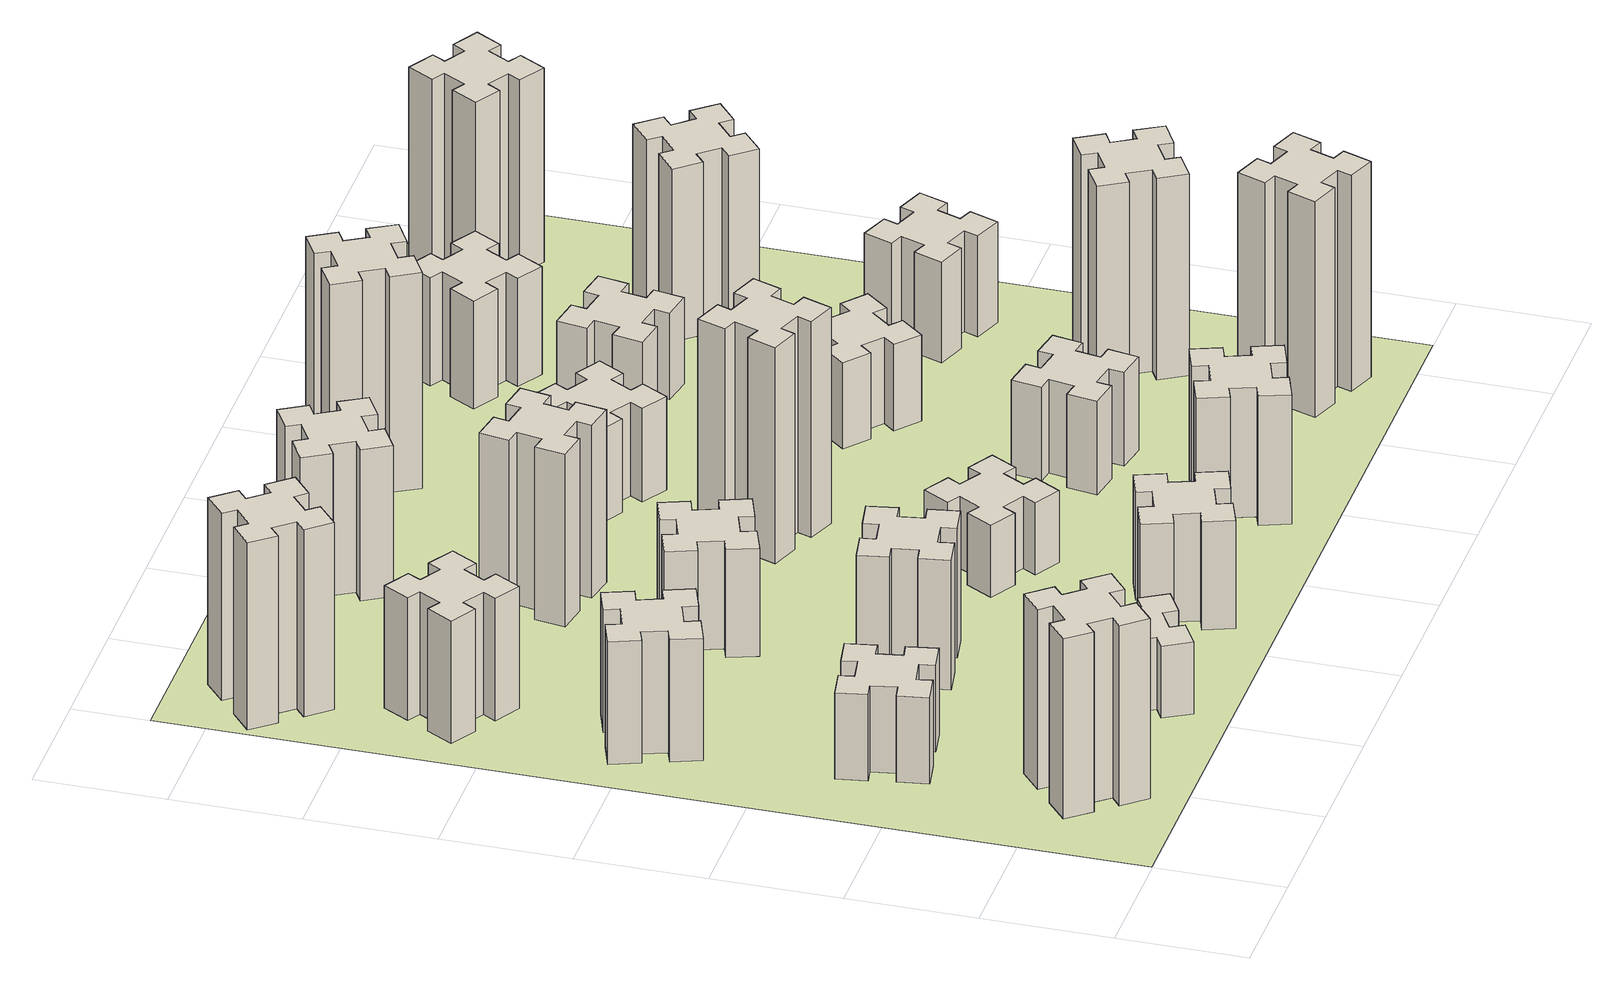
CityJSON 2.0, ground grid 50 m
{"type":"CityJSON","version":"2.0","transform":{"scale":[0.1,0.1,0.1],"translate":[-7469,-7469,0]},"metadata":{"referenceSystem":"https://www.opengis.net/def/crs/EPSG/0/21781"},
"CityObjects":{
"building1":{"type":"Building","attributes":{"class":"1000","function":"1000","usage":"1000","yearOfConstruction":2016,"roofType":"1000","measuredHeight":75,"storeysAboveGround":30,"storeysBelowGround":0},"geometry":[{"type":"Solid","lod":"1","boundaries":[[[[0,1,2,3,4,5,6,7,8,9,10,11,12,13,14,15,16,17,18,19]],[[17,16,20,21]],[[16,15,22,20]],[[15,14,23,22]],[[14,13,24,23]],[[13,12,25,24]],[[12,11,26,25]],[[11,10,27,26]],[[10,9,28,27]],[[9,8,29,28]],[[8,7,30,29]],[[7,6,31,30]],[[6,5,32,31]],[[5,4,33,32]],[[4,3,34,33]],[[3,2,35,34]],[[2,1,36,35]],[[1,0,37,36]],[[0,19,38,37]],[[19,18,39,38]],[[18,17,21,39]],[[24,25,26,27,28,29,30,31,32,33,34,35,36,37,38,39,21,20,22,23]]]]}]},
"building2":{"type":"Building","attributes":{"class":"1000","function":"1000","usage":"1000","yearOfConstruction":2016,"roofType":"1000","measuredHeight":36,"storeysAboveGround":30,"storeysBelowGround":0},"geometry":[{"type":"Solid","lod":"1","boundaries":[[[[40,41,42,43,44,45,46,47,48,49,50,51,52,53,54,55,56,57,58,59]],[[57,56,60,61]],[[56,55,62,60]],[[55,54,63,62]],[[54,53,64,63]],[[53,52,65,64]],[[52,51,66,65]],[[51,50,67,66]],[[50,49,68,67]],[[49,48,69,68]],[[48,47,70,69]],[[47,46,71,70]],[[46,45,72,71]],[[45,44,73,72]],[[44,43,74,73]],[[43,42,75,74]],[[42,41,76,75]],[[41,40,77,76]],[[40,59,78,77]],[[59,58,79,78]],[[58,57,61,79]],[[64,65,66,67,68,69,70,71,72,73,74,75,76,77,78,79,61,60,62,63]]]]}]},
"building3":{"type":"Building","attributes":{"class":"1000","function":"1000","usage":"1000","yearOfConstruction":2016,"roofType":"1000","measuredHeight":51,"storeysAboveGround":30,"storeysBelowGround":0},"geometry":[{"type":"Solid","lod":"1","boundaries":[[[[80,81,82,83,84,85,86,87,88,89,90,91,92,93,94,95,96,97,98,99]],[[97,96,100,101]],[[96,95,102,100]],[[95,94,103,102]],[[94,93,104,103]],[[93,92,105,104]],[[92,91,106,105]],[[91,90,107,106]],[[90,89,108,107]],[[89,88,109,108]],[[88,87,110,109]],[[87,86,111,110]],[[86,85,112,111]],[[85,84,113,112]],[[84,83,114,113]],[[83,82,115,114]],[[82,81,116,115]],[[81,80,117,116]],[[80,99,118,117]],[[99,98,119,118]],[[98,97,101,119]],[[104,105,106,107,108,109,110,111,112,113,114,115,116,117,118,119,101,100,102,103]]]]}]},
"building4":{"type":"Building","attributes":{"class":"1000","function":"1000","usage":"1000","yearOfConstruction":2016,"roofType":"1000","measuredHeight":51,"storeysAboveGround":30,"storeysBelowGround":0},"geometry":[{"type":"Solid","lod":"1","boundaries":[[[[120,121,122,123,124,125,126,127,128,129,130,131,132,133,134,135,136,137,138,139]],[[137,136,140,141]],[[136,135,142,140]],[[135,134,143,142]],[[134,133,144,143]],[[133,132,145,144]],[[132,131,146,145]],[[131,130,147,146]],[[130,129,148,147]],[[129,128,149,148]],[[128,127,150,149]],[[127,126,151,150]],[[126,125,152,151]],[[125,124,153,152]],[[124,123,154,153]],[[123,122,155,154]],[[122,121,156,155]],[[121,120,157,156]],[[120,139,158,157]],[[139,138,159,158]],[[138,137,141,159]],[[144,145,146,147,148,149,150,151,152,153,154,155,156,157,158,159,141,140,142,143]]]]}]},
"building5":{"type":"Building","attributes":{"class":"1000","function":"1000","usage":"1000","yearOfConstruction":2016,"roofType":"1000","measuredHeight":30,"storeysAboveGround":30,"storeysBelowGround":0},"geometry":[{"type":"Solid","lod":"1","boundaries":[[[[160,161,162,163,164,165,166,167,168,169,170,171,172,173,174,175,176,177,178,179]],[[177,176,180,181]],[[176,175,182,180]],[[175,174,183,182]],[[174,173,184,183]],[[173,172,185,184]],[[172,171,186,185]],[[171,170,187,186]],[[170,169,188,187]],[[169,168,189,188]],[[168,167,190,189]],[[167,166,191,190]],[[166,165,192,191]],[[165,164,193,192]],[[164,163,194,193]],[[163,162,195,194]],[[162,161,196,195]],[[161,160,197,196]],[[160,179,198,197]],[[179,178,199,198]],[[178,177,181,199]],[[184,185,186,187,188,189,190,191,192,193,194,195,196,197,198,199,181,180,182,183]]]]}]},
"building6":{"type":"Building","attributes":{"class":"1000","function":"1000","usage":"1000","yearOfConstruction":2016,"roofType":"1000","measuredHeight":78,"storeysAboveGround":30,"storeysBelowGround":0},"geometry":[{"type":"Solid","lod":"1","boundaries":[[[[200,201,202,203,204,205,206,207,208,209,210,211,212,213,214,215,216,217,218,219]],[[217,216,220,221]],[[216,215,222,220]],[[215,214,223,222]],[[214,213,224,223]],[[213,212,225,224]],[[212,211,226,225]],[[211,210,227,226]],[[210,209,228,227]],[[209,208,229,228]],[[208,207,230,229]],[[207,206,231,230]],[[206,205,232,231]],[[205,204,233,232]],[[204,203,234,233]],[[203,202,235,234]],[[202,201,236,235]],[[201,200,237,236]],[[200,219,238,237]],[[219,218,239,238]],[[218,217,221,239]],[[224,225,226,227,228,229,230,231,232,233,234,235,236,237,238,239,221,220,222,223]]]]}]},
"building7":{"type":"Building","attributes":{"class":"1000","function":"1000","usage":"1000","yearOfConstruction":2016,"roofType":"1000","measuredHeight":54,"storeysAboveGround":30,"storeysBelowGround":0},"geometry":[{"type":"Solid","lod":"1","boundaries":[[[[240,241,242,243,244,245,246,247,248,249,250,251,252,253,254,255,256,257,258,259]],[[257,256,260,261]],[[256,255,262,260]],[[255,254,263,262]],[[254,253,264,263]],[[253,252,265,264]],[[252,251,266,265]],[[251,250,267,266]],[[250,249,268,267]],[[249,248,269,268]],[[248,247,270,269]],[[247,246,271,270]],[[246,245,272,271]],[[245,244,273,272]],[[244,243,274,273]],[[243,242,275,274]],[[242,241,276,275]],[[241,240,277,276]],[[240,259,278,277]],[[259,258,279,278]],[[258,257,261,279]],[[264,265,266,267,268,269,270,271,272,273,274,275,276,277,278,279,261,260,262,263]]]]}]},
"building8":{"type":"Building","attributes":{"class":"1000","function":"1000","usage":"1000","yearOfConstruction":2016,"roofType":"1000","measuredHeight":45,"storeysAboveGround":30,"storeysBelowGround":0},"geometry":[{"type":"Solid","lod":"1","boundaries":[[[[280,281,282,283,284,285,286,287,288,289,290,291,292,293,294,295,296,297,298,299]],[[297,296,300,301]],[[296,295,302,300]],[[295,294,303,302]],[[294,293,304,303]],[[293,292,305,304]],[[292,291,306,305]],[[291,290,307,306]],[[290,289,308,307]],[[289,288,309,308]],[[288,287,310,309]],[[287,286,311,310]],[[286,285,312,311]],[[285,284,313,312]],[[284,283,314,313]],[[283,282,315,314]],[[282,281,316,315]],[[281,280,317,316]],[[280,299,318,317]],[[299,298,319,318]],[[298,297,301,319]],[[304,305,306,307,308,309,310,311,312,313,314,315,316,317,318,319,301,300,302,303]]]]}]},
"building9":{"type":"Building","attributes":{"class":"1000","function":"1000","usage":"1000","yearOfConstruction":2016,"roofType":"1000","measuredHeight":45,"storeysAboveGround":30,"storeysBelowGround":0},"geometry":[{"type":"Solid","lod":"1","boundaries":[[[[320,321,322,323,324,325,326,327,328,329,330,331,332,333,334,335,336,337,338,339]],[[337,336,340,341]],[[336,335,342,340]],[[335,334,343,342]],[[334,333,344,343]],[[333,332,345,344]],[[332,331,346,345]],[[331,330,347,346]],[[330,329,348,347]],[[329,328,349,348]],[[328,327,350,349]],[[327,326,351,350]],[[326,325,352,351]],[[325,324,353,352]],[[324,323,354,353]],[[323,322,355,354]],[[322,321,356,355]],[[321,320,357,356]],[[320,339,358,357]],[[339,338,359,358]],[[338,337,341,359]],[[344,345,346,347,348,349,350,351,352,353,354,355,356,357,358,359,341,340,342,343]]]]}]},
"building10":{"type":"Building","attributes":{"class":"1000","function":"1000","usage":"1000","yearOfConstruction":2016,"roofType":"1000","measuredHeight":72,"storeysAboveGround":30,"storeysBelowGround":0},"geometry":[{"type":"Solid","lod":"1","boundaries":[[[[360,361,362,363,364,365,366,367,368,369,370,371,372,373,374,375,376,377,378,379]],[[377,376,380,381]],[[376,375,382,380]],[[375,374,383,382]],[[374,373,384,383]],[[373,372,385,384]],[[372,371,386,385]],[[371,370,387,386]],[[370,369,388,387]],[[369,368,389,388]],[[368,367,390,389]],[[367,366,391,390]],[[366,365,392,391]],[[365,364,393,392]],[[364,363,394,393]],[[363,362,395,394]],[[362,361,396,395]],[[361,360,397,396]],[[360,379,398,397]],[[379,378,399,398]],[[378,377,381,399]],[[384,385,386,387,388,389,390,391,392,393,394,395,396,397,398,399,381,380,382,383]]]]}]},
"building11":{"type":"Building","attributes":{"class":"1000","function":"1000","usage":"1000","yearOfConstruction":2016,"roofType":"1000","measuredHeight":63,"storeysAboveGround":30,"storeysBelowGround":0},"geometry":[{"type":"Solid","lod":"1","boundaries":[[[[400,401,402,403,404,405,406,407,408,409,410,411,412,413,414,415,416,417,418,419]],[[417,416,420,421]],[[416,415,422,420]],[[415,414,423,422]],[[414,413,424,423]],[[413,412,425,424]],[[412,411,426,425]],[[411,410,427,426]],[[410,409,428,427]],[[409,408,429,428]],[[408,407,430,429]],[[407,406,431,430]],[[406,405,432,431]],[[405,404,433,432]],[[404,403,434,433]],[[403,402,435,434]],[[402,401,436,435]],[[401,400,437,436]],[[400,419,438,437]],[[419,418,439,438]],[[418,417,421,439]],[[424,425,426,427,428,429,430,431,432,433,434,435,436,437,438,439,421,420,422,423]]]]}]},
"building12":{"type":"Building","attributes":{"class":"1000","function":"1000","usage":"1000","yearOfConstruction":2016,"roofType":"1000","measuredHeight":30,"storeysAboveGround":30,"storeysBelowGround":0},"geometry":[{"type":"Solid","lod":"1","boundaries":[[[[440,441,442,443,444,445,446,447,448,449,450,451,452,453,454,455,456,457,458,459]],[[457,456,460,461]],[[456,455,462,460]],[[455,454,463,462]],[[454,453,464,463]],[[453,452,465,464]],[[452,451,466,465]],[[451,450,467,466]],[[450,449,468,467]],[[449,448,469,468]],[[448,447,470,469]],[[447,446,471,470]],[[446,445,472,471]],[[445,444,473,472]],[[444,443,474,473]],[[443,442,475,474]],[[442,441,476,475]],[[441,440,477,476]],[[440,459,478,477]],[[459,458,479,478]],[[458,457,461,479]],[[464,465,466,467,468,469,470,471,472,473,474,475,476,477,478,479,461,460,462,463]]]]}]},
"building13":{"type":"Building","attributes":{"class":"1000","function":"1000","usage":"1000","yearOfConstruction":2016,"roofType":"1000","measuredHeight":90,"storeysAboveGround":30,"storeysBelowGround":0},"geometry":[{"type":"Solid","lod":"1","boundaries":[[[[480,481,482,483,484,485,486,487,488,489,490,491,492,493,494,495,496,497,498,499]],[[497,496,500,501]],[[496,495,502,500]],[[495,494,503,502]],[[494,493,504,503]],[[493,492,505,504]],[[492,491,506,505]],[[491,490,507,506]],[[490,489,508,507]],[[489,488,509,508]],[[488,487,510,509]],[[487,486,511,510]],[[486,485,512,511]],[[485,484,513,512]],[[484,483,514,513]],[[483,482,515,514]],[[482,481,516,515]],[[481,480,517,516]],[[480,499,518,517]],[[499,498,519,518]],[[498,497,501,519]],[[504,505,506,507,508,509,510,511,512,513,514,515,516,517,518,519,501,500,502,503]]]]}]},
"building14":{"type":"Building","attributes":{"class":"1000","function":"1000","usage":"1000","yearOfConstruction":2016,"roofType":"1000","measuredHeight":54,"storeysAboveGround":30,"storeysBelowGround":0},"geometry":[{"type":"Solid","lod":"1","boundaries":[[[[520,521,522,523,524,525,526,527,528,529,530,531,532,533,534,535,536,537,538,539]],[[537,536,540,541]],[[536,535,542,540]],[[535,534,543,542]],[[534,533,544,543]],[[533,532,545,544]],[[532,531,546,545]],[[531,530,547,546]],[[530,529,548,547]],[[529,528,549,548]],[[528,527,550,549]],[[527,526,551,550]],[[526,525,552,551]],[[525,524,553,552]],[[524,523,554,553]],[[523,522,555,554]],[[522,521,556,555]],[[521,520,557,556]],[[520,539,558,557]],[[539,538,559,558]],[[538,537,541,559]],[[544,545,546,547,548,549,550,551,552,553,554,555,556,557,558,559,541,540,542,543]]]]}]},
"building15":{"type":"Building","attributes":{"class":"1000","function":"1000","usage":"1000","yearOfConstruction":2016,"roofType":"1000","measuredHeight":39,"storeysAboveGround":30,"storeysBelowGround":0},"geometry":[{"type":"Solid","lod":"1","boundaries":[[[[560,561,562,563,564,565,566,567,568,569,570,571,572,573,574,575,576,577,578,579]],[[577,576,580,581]],[[576,575,582,580]],[[575,574,583,582]],[[574,573,584,583]],[[573,572,585,584]],[[572,571,586,585]],[[571,570,587,586]],[[570,569,588,587]],[[569,568,589,588]],[[568,567,590,589]],[[567,566,591,590]],[[566,565,592,591]],[[565,564,593,592]],[[564,563,594,593]],[[563,562,595,594]],[[562,561,596,595]],[[561,560,597,596]],[[560,579,598,597]],[[579,578,599,598]],[[578,577,581,599]],[[584,585,586,587,588,589,590,591,592,593,594,595,596,597,598,599,581,580,582,583]]]]}]},
"building16":{"type":"Building","attributes":{"class":"1000","function":"1000","usage":"1000","yearOfConstruction":2016,"roofType":"1000","measuredHeight":90,"storeysAboveGround":30,"storeysBelowGround":0},"geometry":[{"type":"Solid","lod":"1","boundaries":[[[[600,601,602,603,604,605,606,607,608,609,610,611,612,613,614,615,616,617,618,619]],[[617,616,620,621]],[[616,615,622,620]],[[615,614,623,622]],[[614,613,624,623]],[[613,612,625,624]],[[612,611,626,625]],[[611,610,627,626]],[[610,609,628,627]],[[609,608,629,628]],[[608,607,630,629]],[[607,606,631,630]],[[606,605,632,631]],[[605,604,633,632]],[[604,603,634,633]],[[603,602,635,634]],[[602,601,636,635]],[[601,600,637,636]],[[600,619,638,637]],[[619,618,639,638]],[[618,617,621,639]],[[624,625,626,627,628,629,630,631,632,633,634,635,636,637,638,639,621,620,622,623]]]]}]},
"building17":{"type":"Building","attributes":{"class":"1000","function":"1000","usage":"1000","yearOfConstruction":2016,"roofType":"1000","measuredHeight":39,"storeysAboveGround":30,"storeysBelowGround":0},"geometry":[{"type":"Solid","lod":"1","boundaries":[[[[640,641,642,643,644,645,646,647,648,649,650,651,652,653,654,655,656,657,658,659]],[[657,656,660,661]],[[656,655,662,660]],[[655,654,663,662]],[[654,653,664,663]],[[653,652,665,664]],[[652,651,666,665]],[[651,650,667,666]],[[650,649,668,667]],[[649,648,669,668]],[[648,647,670,669]],[[647,646,671,670]],[[646,645,672,671]],[[645,644,673,672]],[[644,643,674,673]],[[643,642,675,674]],[[642,641,676,675]],[[641,640,677,676]],[[640,659,678,677]],[[659,658,679,678]],[[658,657,661,679]],[[664,665,666,667,668,669,670,671,672,673,674,675,676,677,678,679,661,660,662,663]]]]}]},
"building18":{"type":"Building","attributes":{"class":"1000","function":"1000","usage":"1000","yearOfConstruction":2016,"roofType":"1000","measuredHeight":36,"storeysAboveGround":30,"storeysBelowGround":0},"geometry":[{"type":"Solid","lod":"1","boundaries":[[[[680,681,682,683,684,685,686,687,688,689,690,691,692,693,694,695,696,697,698,699]],[[697,696,700,701]],[[696,695,702,700]],[[695,694,703,702]],[[694,693,704,703]],[[693,692,705,704]],[[692,691,706,705]],[[691,690,707,706]],[[690,689,708,707]],[[689,688,709,708]],[[688,687,710,709]],[[687,686,711,710]],[[686,685,712,711]],[[685,684,713,712]],[[684,683,714,713]],[[683,682,715,714]],[[682,681,716,715]],[[681,680,717,716]],[[680,699,718,717]],[[699,698,719,718]],[[698,697,701,719]],[[704,705,706,707,708,709,710,711,712,713,714,715,716,717,718,719,701,700,702,703]]]]}]},
"building19":{"type":"Building","attributes":{"class":"1000","function":"1000","usage":"1000","yearOfConstruction":2016,"roofType":"1000","measuredHeight":36,"storeysAboveGround":30,"storeysBelowGround":0},"geometry":[{"type":"Solid","lod":"1","boundaries":[[[[720,721,722,723,724,725,726,727,728,729,730,731,732,733,734,735,736,737,738,739]],[[737,736,740,741]],[[736,735,742,740]],[[735,734,743,742]],[[734,733,744,743]],[[733,732,745,744]],[[732,731,746,745]],[[731,730,747,746]],[[730,729,748,747]],[[729,728,749,748]],[[728,727,750,749]],[[727,726,751,750]],[[726,725,752,751]],[[725,724,753,752]],[[724,723,754,753]],[[723,722,755,754]],[[722,721,756,755]],[[721,720,757,756]],[[720,739,758,757]],[[739,738,759,758]],[[738,737,741,759]],[[744,745,746,747,748,749,750,751,752,753,754,755,756,757,758,759,741,740,742,743]]]]}]},
"building20":{"type":"Building","attributes":{"class":"1000","function":"1000","usage":"1000","yearOfConstruction":2016,"roofType":"1000","measuredHeight":90,"storeysAboveGround":30,"storeysBelowGround":0},"geometry":[{"type":"Solid","lod":"1","boundaries":[[[[760,761,762,763,764,765,766,767,768,769,770,771,772,773,774,775,776,777,778,779]],[[777,776,780,781]],[[776,775,782,780]],[[775,774,783,782]],[[774,773,784,783]],[[773,772,785,784]],[[772,771,786,785]],[[771,770,787,786]],[[770,769,788,787]],[[769,768,789,788]],[[768,767,790,789]],[[767,766,791,790]],[[766,765,792,791]],[[765,764,793,792]],[[764,763,794,793]],[[763,762,795,794]],[[762,761,796,795]],[[761,760,797,796]],[[760,779,798,797]],[[779,778,799,798]],[[778,777,781,799]],[[784,785,786,787,788,789,790,791,792,793,794,795,796,797,798,799,781,780,782,783]]]]}]},
"building21":{"type":"Building","attributes":{"class":"1000","function":"1000","usage":"1000","yearOfConstruction":2016,"roofType":"1000","measuredHeight":45,"storeysAboveGround":30,"storeysBelowGround":0},"geometry":[{"type":"Solid","lod":"1","boundaries":[[[[800,801,802,803,804,805,806,807,808,809,810,811,812,813,814,815,816,817,818,819]],[[817,816,820,821]],[[816,815,822,820]],[[815,814,823,822]],[[814,813,824,823]],[[813,812,825,824]],[[812,811,826,825]],[[811,810,827,826]],[[810,809,828,827]],[[809,808,829,828]],[[808,807,830,829]],[[807,806,831,830]],[[806,805,832,831]],[[805,804,833,832]],[[804,803,834,833]],[[803,802,835,834]],[[802,801,836,835]],[[801,800,837,836]],[[800,819,838,837]],[[819,818,839,838]],[[818,817,821,839]],[[824,825,826,827,828,829,830,831,832,833,834,835,836,837,838,839,821,820,822,823]]]]}]},
"building22":{"type":"Building","attributes":{"class":"1000","function":"1000","usage":"1000","yearOfConstruction":2016,"roofType":"1000","measuredHeight":84,"storeysAboveGround":30,"storeysBelowGround":0},"geometry":[{"type":"Solid","lod":"1","boundaries":[[[[840,841,842,843,844,845,846,847,848,849,850,851,852,853,854,855,856,857,858,859]],[[857,856,860,861]],[[856,855,862,860]],[[855,854,863,862]],[[854,853,864,863]],[[853,852,865,864]],[[852,851,866,865]],[[851,850,867,866]],[[850,849,868,867]],[[849,848,869,868]],[[848,847,870,869]],[[847,846,871,870]],[[846,845,872,871]],[[845,844,873,872]],[[844,843,874,873]],[[843,842,875,874]],[[842,841,876,875]],[[841,840,877,876]],[[840,859,878,877]],[[859,858,879,878]],[[858,857,861,879]],[[864,865,866,867,868,869,870,871,872,873,874,875,876,877,878,879,861,860,862,863]]]]}]},
"building23":{"type":"Building","attributes":{"class":"1000","function":"1000","usage":"1000","yearOfConstruction":2016,"roofType":"1000","measuredHeight":42,"storeysAboveGround":30,"storeysBelowGround":0},"geometry":[{"type":"Solid","lod":"1","boundaries":[[[[880,881,882,883,884,885,886,887,888,889,890,891,892,893,894,895,896,897,898,899]],[[897,896,900,901]],[[896,895,902,900]],[[895,894,903,902]],[[894,893,904,903]],[[893,892,905,904]],[[892,891,906,905]],[[891,890,907,906]],[[890,889,908,907]],[[889,888,909,908]],[[888,887,910,909]],[[887,886,911,910]],[[886,885,912,911]],[[885,884,913,912]],[[884,883,914,913]],[[883,882,915,914]],[[882,881,916,915]],[[881,880,917,916]],[[880,899,918,917]],[[899,898,919,918]],[[898,897,901,919]],[[904,905,906,907,908,909,910,911,912,913,914,915,916,917,918,919,901,900,902,903]]]]}]},
"building24":{"type":"Building","attributes":{"class":"1000","function":"1000","usage":"1000","yearOfConstruction":2016,"roofType":"1000","measuredHeight":72,"storeysAboveGround":30,"storeysBelowGround":0},"geometry":[{"type":"Solid","lod":"1","boundaries":[[[[920,921,922,923,924,925,926,927,928,929,930,931,932,933,934,935,936,937,938,939]],[[937,936,940,941]],[[936,935,942,940]],[[935,934,943,942]],[[934,933,944,943]],[[933,932,945,944]],[[932,931,946,945]],[[931,930,947,946]],[[930,929,948,947]],[[929,928,949,948]],[[928,927,950,949]],[[927,926,951,950]],[[926,925,952,951]],[[925,924,953,952]],[[924,923,954,953]],[[923,922,955,954]],[[922,921,956,955]],[[921,920,957,956]],[[920,939,958,957]],[[939,938,959,958]],[[938,937,941,959]],[[944,945,946,947,948,949,950,951,952,953,954,955,956,957,958,959,941,940,942,943]]]]}]},
"building25":{"type":"Building","attributes":{"class":"1000","function":"1000","usage":"1000","yearOfConstruction":2016,"roofType":"1000","measuredHeight":81,"storeysAboveGround":30,"storeysBelowGround":0},"geometry":[{"type":"Solid","lod":"1","boundaries":[[[[960,961,962,963,964,965,966,967,968,969,970,971,972,973,974,975,976,977,978,979]],[[977,976,980,981]],[[976,975,982,980]],[[975,974,983,982]],[[974,973,984,983]],[[973,972,985,984]],[[972,971,986,985]],[[971,970,987,986]],[[970,969,988,987]],[[969,968,989,988]],[[968,967,990,989]],[[967,966,991,990]],[[966,965,992,991]],[[965,964,993,992]],[[964,963,994,993]],[[963,962,995,994]],[[962,961,996,995]],[[961,960,997,996]],[[960,979,998,997]],[[979,978,999,998]],[[978,977,981,999]],[[984,985,986,987,988,989,990,991,992,993,994,995,996,997,998,999,981,980,982,983]]]]}]},
"landuse1":{"type":"LandUse","attributes":{"name":"plot1","function":"1010"},"geometry":[{"type":"MultiSurface","lod":"1","boundaries":[[[1000,1001,1002,1003]]]}]}
},
"vertices":[
[443,492,0],[366,427,0],[328,473,0],[236,396,0],[313,304,0],[359,343,0],[423,266,0],[377,228,0],[454,136,0],[546,213,0],[508,259,0],[584,323,0],[623,277,0],[715,354,0],[638,446,0],[592,408,0],[527,484,0],[573,523,0],[496,615,0],[404,538,0],[527,484,750],[573,523,750],[592,408,750],[638,446,750],[715,354,750],[623,277,750],[584,323,750],[508,259,750],[546,213,750],[454,136,750],[377,228,750],[423,266,750],[359,343,750],[313,304,750],[236,396,750],[328,473,750],[366,427,750],[443,492,750],[404,538,750],[496,615,750],
[445,998,0],[544,1016,0],[554,957,0],[672,977,0],[651,1096,0],[592,1085,0],[575,1184,0],[634,1194,0],[613,1312,0],[495,1291,0],[505,1232,0],[407,1215,0],[397,1274,0],[278,1253,0],[299,1135,0],[358,1145,0],[376,1047,0],[317,1037,0],[337,918,0],[456,939,0],[376,1047,360],[317,1037,360],[358,1145,360],[299,1135,360],[278,1253,360],[397,1274,360],[407,1215,360],[505,1232,360],[495,1291,360],[613,1312,360],[634,1194,360],[575,1184,360],[592,1085,360],[651,1096,360],[672,977,360],[554,957,360],[544,1016,360],[445,998,360],[456,939,360],[337,918,360],
[366,1835,0],[460,1869,0],[480,1813,0],[593,1854,0],[552,1967,0],[496,1946,0],[462,2040,0],[518,2060,0],[477,2173,0],[364,2132,0],[385,2076,0],[291,2042,0],[270,2098,0],[157,2057,0],[199,1944,0],[255,1965,0],[289,1871,0],[233,1850,0],[274,1737,0],[387,1779,0],[289,1871,510],[233,1850,510],[255,1965,510],[199,1944,510],[157,2057,510],[270,2098,510],[291,2042,510],[385,2076,510],[364,2132,510],[477,2173,510],[518,2060,510],[462,2040,510],[496,1946,510],[552,1967,510],[593,1854,510],[480,1813,510],[460,1869,510],[366,1835,510],[387,1779,510],[274,1737,510],
[446,2597,0],[496,2684,0],[548,2654,0],[608,2758,0],[504,2818,0],[474,2766,0],[387,2816,0],[417,2868,0],[313,2928,0],[253,2824,0],[305,2794,0],[255,2707,0],[203,2737,0],[143,2633,0],[247,2573,0],[277,2625,0],[364,2575,0],[334,2523,0],[438,2463,0],[498,2567,0],[364,2575,510],[334,2523,510],[277,2625,510],[247,2573,510],[143,2633,510],[203,2737,510],[255,2707,510],[305,2794,510],[253,2824,510],[313,2928,510],[417,2868,510],[387,2816,510],[474,2766,510],[504,2818,510],[608,2758,510],[548,2654,510],[496,2684,510],[446,2597,510],[498,2567,510],[438,2463,510],
[1104,496,0],[1017,446,0],[987,498,0],[883,438,0],[943,334,0],[995,364,0],[1045,277,0],[993,247,0],[1053,143,0],[1157,203,0],[1127,255,0],[1214,305,0],[1244,253,0],[1348,313,0],[1288,417,0],[1236,387,0],[1186,474,0],[1238,504,0],[1178,608,0],[1074,548,0],[1186,474,300],[1238,504,300],[1236,387,300],[1288,417,300],[1348,313,300],[1244,253,300],[1214,305,300],[1127,255,300],[1157,203,300],[1053,143,300],[993,247,300],[1045,277,300],[995,364,300],[943,334,300],[883,438,300],[987,498,300],[1017,446,300],[1104,496,300],[1074,548,300],[1178,608,300],
[308,3219,0],[384,3283,0],[423,3237,0],[515,3314,0],[438,3406,0],[392,3368,0],[327,3444,0],[373,3483,0],[296,3575,0],[204,3498,0],[243,3452,0],[166,3387,0],[128,3433,0],[36,3356,0],[113,3264,0],[159,3303,0],[223,3226,0],[177,3188,0],[254,3096,0],[346,3173,0],[223,3226,780],[177,3188,780],[159,3303,780],[113,3264,780],[36,3356,780],[128,3433,780],[166,3387,780],[243,3452,780],[204,3498,780],[296,3575,780],[373,3483,780],[327,3444,780],[392,3368,780],[438,3406,780],[515,3314,780],[423,3237,780],[384,3283,780],[308,3219,780],[346,3173,780],[254,3096,780],
[1232,1185,0],[1215,1284,0],[1274,1294,0],[1253,1412,0],[1135,1391,0],[1145,1332,0],[1047,1315,0],[1037,1374,0],[918,1353,0],[939,1235,0],[998,1245,0],[1016,1147,0],[957,1137,0],[977,1018,0],[1096,1039,0],[1085,1098,0],[1184,1116,0],[1194,1057,0],[1312,1077,0],[1291,1196,0],[1184,1116,540],[1194,1057,540],[1085,1098,540],[1096,1039,540],[977,1018,540],[957,1137,540],[1016,1147,540],[998,1245,540],[939,1235,540],[918,1353,540],[1037,1374,540],[1047,1315,540],[1145,1332,540],[1135,1391,540],[1253,1412,540],[1274,1294,540],[1215,1284,540],[1232,1185,540],[1291,1196,540],[1312,1077,540],
[995,1965,0],[1029,1871,0],[973,1850,0],[1014,1737,0],[1127,1779,0],[1106,1835,0],[1200,1869,0],[1220,1813,0],[1333,1854,0],[1292,1967,0],[1236,1946,0],[1202,2040,0],[1258,2060,0],[1217,2173,0],[1104,2132,0],[1125,2076,0],[1031,2042,0],[1010,2098,0],[897,2057,0],[939,1944,0],[1031,2042,450],[1010,2098,450],[1125,2076,450],[1104,2132,450],[1217,2173,450],[1258,2060,450],[1202,2040,450],[1236,1946,450],[1292,1967,450],[1333,1854,450],[1220,1813,450],[1200,1869,450],[1106,1835,450],[1127,1779,450],[1014,1737,450],[973,1850,450],[1029,1871,450],[995,1965,450],[939,1944,450],[897,2057,450],
[1876,366,0],[1842,460,0],[1898,480,0],[1857,593,0],[1744,552,0],[1765,496,0],[1671,462,0],[1650,518,0],[1537,477,0],[1579,364,0],[1635,385,0],[1669,291,0],[1613,270,0],[1654,157,0],[1767,199,0],[1746,255,0],[1840,289,0],[1860,233,0],[1973,274,0],[1932,387,0],[1840,289,450],[1860,233,450],[1746,255,450],[1767,199,450],[1654,157,450],[1613,270,450],[1669,291,450],[1635,385,450],[1579,364,450],[1537,477,450],[1650,518,450],[1671,462,450],[1765,496,450],[1744,552,450],[1857,593,450],[1898,480,450],[1842,460,450],[1876,366,450],[1932,387,450],[1973,274,450],
[1315,2527,0],[1332,2625,0],[1391,2615,0],[1412,2733,0],[1294,2754,0],[1284,2695,0],[1185,2712,0],[1196,2771,0],[1077,2792,0],[1057,2674,0],[1116,2664,0],[1098,2565,0],[1039,2576,0],[1018,2457,0],[1137,2437,0],[1147,2496,0],[1245,2478,0],[1235,2419,0],[1353,2398,0],[1374,2517,0],[1245,2478,720],[1235,2419,720],[1147,2496,720],[1137,2437,720],[1018,2457,720],[1039,2576,720],[1098,2565,720],[1116,2664,720],[1057,2674,720],[1077,2792,720],[1196,2771,720],[1185,2712,720],[1284,2695,720],[1294,2754,720],[1412,2733,720],[1391,2615,720],[1332,2625,720],[1315,2527,720],[1374,2517,720],[1353,2398,720],
[1104,3456,0],[1017,3406,0],[987,3458,0],[883,3398,0],[943,3294,0],[995,3324,0],[1045,3237,0],[993,3207,0],[1053,3103,0],[1157,3163,0],[1127,3215,0],[1214,3265,0],[1244,3213,0],[1348,3273,0],[1288,3377,0],[1236,3347,0],[1186,3434,0],[1238,3464,0],[1178,3568,0],[1074,3508,0],[1186,3434,630],[1238,3464,630],[1236,3347,630],[1288,3377,630],[1348,3273,630],[1244,3213,630],[1214,3265,630],[1127,3215,630],[1157,3163,630],[1053,3103,630],[993,3207,630],[1045,3237,630],[995,3324,630],[943,3294,630],[883,3398,630],[987,3458,630],[1017,3406,630],[1104,3456,630],[1074,3508,630],[1178,3568,630],
[1757,1045,0],[1844,995,0],[1814,943,0],[1918,883,0],[1978,987,0],[1926,1017,0],[1976,1104,0],[2028,1074,0],[2088,1178,0],[1984,1238,0],[1954,1186,0],[1867,1236,0],[1897,1288,0],[1793,1348,0],[1733,1244,0],[1785,1214,0],[1735,1127,0],[1683,1157,0],[1623,1053,0],[1727,993,0],[1735,1127,300],[1683,1157,300],[1785,1214,300],[1733,1244,300],[1793,1348,300],[1897,1288,300],[1867,1236,300],[1954,1186,300],[1984,1238,300],[2088,1178,300],[2028,1074,300],[1976,1104,300],[1926,1017,300],[1978,987,300],[1918,883,300],[1814,943,300],[1844,995,300],[1757,1045,300],[1727,993,300],[1623,1053,300],
[1940,2042,0],[1846,2076,0],[1867,2132,0],[1754,2173,0],[1713,2060,0],[1769,2040,0],[1735,1946,0],[1679,1967,0],[1637,1854,0],[1750,1813,0],[1771,1869,0],[1865,1835,0],[1844,1779,0],[1957,1737,0],[1998,1850,0],[1942,1871,0],[1976,1965,0],[2032,1944,0],[2073,2057,0],[1960,2098,0],[1976,1965,900],[2032,1944,900],[1942,1871,900],[1998,1850,900],[1957,1737,900],[1844,1779,900],[1865,1835,900],[1771,1869,900],[1750,1813,900],[1637,1854,900],[1679,1967,900],[1735,1946,900],[1769,2040,900],[1713,2060,900],[1754,2173,900],[1867,2132,900],[1846,2076,900],[1940,2042,900],[1960,2098,900],[2073,2057,900],
[2616,366,0],[2582,460,0],[2638,480,0],[2597,593,0],[2484,552,0],[2505,496,0],[2411,462,0],[2390,518,0],[2277,477,0],[2319,364,0],[2375,385,0],[2409,291,0],[2353,270,0],[2394,157,0],[2507,199,0],[2486,255,0],[2580,289,0],[2600,233,0],[2713,274,0],[2672,387,0],[2580,289,540],[2600,233,540],[2486,255,540],[2507,199,540],[2394,157,540],[2353,270,540],[2409,291,540],[2375,385,540],[2319,364,540],[2277,477,540],[2390,518,540],[2411,462,540],[2505,496,540],[2484,552,540],[2597,593,540],[2638,480,540],[2582,460,540],[2616,366,540],[2672,387,540],[2713,274,540],
[2026,2497,0],[2076,2584,0],[2128,2554,0],[2188,2658,0],[2084,2718,0],[2054,2666,0],[1967,2716,0],[1997,2768,0],[1893,2828,0],[1833,2724,0],[1885,2694,0],[1835,2607,0],[1783,2637,0],[1723,2533,0],[1827,2473,0],[1857,2525,0],[1944,2475,0],[1914,2423,0],[2018,2363,0],[2078,2467,0],[1944,2475,390],[1914,2423,390],[1857,2525,390],[1827,2473,390],[1723,2533,390],[1783,2637,390],[1835,2607,390],[1885,2694,390],[1833,2724,390],[1893,2828,390],[1997,2768,390],[1967,2716,390],[2054,2666,390],[2084,2718,390],[2188,2658,390],[2128,2554,390],[2076,2584,390],[2026,2497,390],[2078,2467,390],[2018,2363,390],
[1844,3556,0],[1757,3506,0],[1727,3558,0],[1623,3498,0],[1683,3394,0],[1735,3424,0],[1785,3337,0],[1733,3307,0],[1793,3203,0],[1897,3263,0],[1867,3315,0],[1954,3365,0],[1984,3313,0],[2088,3373,0],[2028,3477,0],[1976,3447,0],[1926,3534,0],[1978,3564,0],[1918,3668,0],[1814,3608,0],[1926,3534,900],[1978,3564,900],[1976,3447,900],[2028,3477,900],[2088,3373,900],[1984,3313,900],[1954,3365,900],[1867,3315,900],[1897,3263,900],[1793,3203,900],[1733,3307,900],[1785,3337,900],[1735,3424,900],[1683,3394,900],[1623,3498,900],[1727,3558,900],[1757,3506,900],[1844,3556,900],[1814,3608,900],[1918,3668,900],
[2496,1084,0],[2478,985,0],[2419,996,0],[2398,877,0],[2517,857,0],[2527,916,0],[2625,898,0],[2615,839,0],[2733,818,0],[2754,937,0],[2695,947,0],[2712,1045,0],[2771,1035,0],[2792,1153,0],[2674,1174,0],[2664,1115,0],[2565,1132,0],[2576,1191,0],[2457,1212,0],[2437,1094,0],[2565,1132,390],[2576,1191,390],[2664,1115,390],[2674,1174,390],[2792,1153,390],[2771,1035,390],[2712,1045,390],[2695,947,390],[2754,937,390],[2733,818,390],[2615,839,390],[2625,898,390],[2527,916,390],[2517,857,390],[2398,877,390],[2419,996,390],[2478,985,390],[2496,1084,390],[2437,1094,390],[2457,1212,390],
[2747,1746,0],[2812,1823,0],[2858,1784,0],[2935,1876,0],[2843,1953,0],[2804,1907,0],[2728,1972,0],[2766,2018,0],[2674,2095,0],[2597,2003,0],[2643,1964,0],[2579,1888,0],[2533,1926,0],[2456,1834,0],[2548,1757,0],[2586,1803,0],[2663,1739,0],[2624,1693,0],[2716,1616,0],[2793,1708,0],[2663,1739,360],[2624,1693,360],[2586,1803,360],[2548,1757,360],[2456,1834,360],[2533,1926,360],[2579,1888,360],[2643,1964,360],[2597,2003,360],[2674,2095,360],[2766,2018,360],[2728,1972,360],[2804,1907,360],[2843,1953,360],[2935,1876,360],[2858,1784,360],[2812,1823,360],[2747,1746,360],[2793,1708,360],[2716,1616,360],
[2664,2795,0],[2565,2812,0],[2576,2871,0],[2457,2892,0],[2437,2774,0],[2496,2764,0],[2478,2665,0],[2419,2676,0],[2398,2557,0],[2517,2537,0],[2527,2596,0],[2625,2578,0],[2615,2519,0],[2733,2498,0],[2754,2617,0],[2695,2627,0],[2712,2725,0],[2771,2715,0],[2792,2833,0],[2674,2854,0],[2712,2725,360],[2771,2715,360],[2695,2627,360],[2754,2617,360],[2733,2498,360],[2615,2519,360],[2625,2578,360],[2527,2596,360],[2517,2537,360],[2398,2557,360],[2419,2676,360],[2478,2665,360],[2496,2764,360],[2437,2774,360],[2457,2892,360],[2576,2871,360],[2565,2812,360],[2664,2795,360],[2674,2854,360],[2792,2833,360],
[3422,291,0],[3456,385,0],[3512,364,0],[3553,477,0],[3440,518,0],[3420,462,0],[3326,496,0],[3347,552,0],[3234,593,0],[3193,480,0],[3249,460,0],[3215,366,0],[3159,387,0],[3117,274,0],[3230,233,0],[3251,289,0],[3345,255,0],[3324,199,0],[3437,157,0],[3478,270,0],[3345,255,900],[3324,199,900],[3251,289,900],[3230,233,900],[3117,274,900],[3159,387,900],[3215,366,900],[3249,460,900],[3193,480,900],[3234,593,900],[3347,552,900],[3326,496,900],[3420,462,900],[3440,518,900],[3553,477,900],[3512,364,900],[3456,385,900],[3422,291,900],[3478,270,900],[3437,157,900],
[2497,3165,0],[2584,3115,0],[2554,3063,0],[2658,3003,0],[2718,3107,0],[2666,3137,0],[2716,3224,0],[2768,3194,0],[2828,3298,0],[2724,3358,0],[2694,3306,0],[2607,3356,0],[2637,3408,0],[2533,3468,0],[2473,3364,0],[2525,3334,0],[2475,3247,0],[2423,3277,0],[2363,3173,0],[2467,3113,0],[2475,3247,450],[2423,3277,450],[2525,3334,450],[2473,3364,450],[2533,3468,450],[2637,3408,450],[2607,3356,450],[2694,3306,450],[2724,3358,450],[2828,3298,450],[2768,3194,450],[2716,3224,450],[2666,3137,450],[2718,3107,450],[2658,3003,450],[2554,3063,450],[2584,3115,450],[2497,3165,450],[2467,3113,450],[2363,3173,450],
[3215,1004,0],[3265,917,0],[3213,887,0],[3273,783,0],[3377,843,0],[3347,895,0],[3434,945,0],[3464,893,0],[3568,953,0],[3508,1057,0],[3456,1027,0],[3406,1114,0],[3458,1144,0],[3398,1248,0],[3294,1188,0],[3324,1136,0],[3237,1086,0],[3207,1138,0],[3103,1078,0],[3163,974,0],[3237,1086,840],[3207,1138,840],[3324,1136,840],[3294,1188,840],[3398,1248,840],[3458,1144,840],[3406,1114,840],[3456,1027,840],[3508,1057,840],[3568,953,840],[3464,893,840],[3434,945,840],[3347,895,840],[3377,843,840],[3273,783,840],[3213,887,840],[3265,917,840],[3215,1004,840],[3163,974,840],[3103,1078,840],
[3420,1842,0],[3326,1876,0],[3347,1932,0],[3234,1973,0],[3193,1860,0],[3249,1840,0],[3215,1746,0],[3159,1767,0],[3117,1654,0],[3230,1613,0],[3251,1669,0],[3345,1635,0],[3324,1579,0],[3437,1537,0],[3478,1650,0],[3422,1671,0],[3456,1765,0],[3512,1744,0],[3553,1857,0],[3440,1898,0],[3456,1765,420],[3512,1744,420],[3422,1671,420],[3478,1650,420],[3437,1537,420],[3324,1579,420],[3345,1635,420],[3251,1669,420],[3230,1613,420],[3117,1654,420],[3159,1767,420],[3215,1746,420],[3249,1840,420],[3193,1860,420],[3234,1973,420],[3347,1932,420],[3326,1876,420],[3420,1842,420],[3440,1898,420],[3553,1857,420],
[3119,2563,0],[3183,2486,0],[3137,2448,0],[3214,2356,0],[3306,2433,0],[3268,2479,0],[3344,2543,0],[3383,2497,0],[3475,2574,0],[3398,2666,0],[3352,2628,0],[3287,2704,0],[3333,2743,0],[3256,2835,0],[3164,2758,0],[3203,2712,0],[3126,2647,0],[3088,2693,0],[2996,2616,0],[3073,2524,0],[3126,2647,720],[3088,2693,720],[3203,2712,720],[3164,2758,720],[3256,2835,720],[3333,2743,720],[3287,2704,720],[3352,2628,720],[3398,2666,720],[3475,2574,720],[3383,2497,720],[3344,2543,720],[3268,2479,720],[3306,2433,720],[3214,2356,720],[3137,2448,720],[3183,2486,720],[3119,2563,720],[3073,2524,720],[2996,2616,720],
[3237,3365,0],[3324,3315,0],[3294,3263,0],[3398,3203,0],[3458,3307,0],[3406,3337,0],[3456,3424,0],[3508,3394,0],[3568,3498,0],[3464,3558,0],[3434,3506,0],[3347,3556,0],[3377,3608,0],[3273,3668,0],[3213,3564,0],[3265,3534,0],[3215,3447,0],[3163,3477,0],[3103,3373,0],[3207,3313,0],[3215,3447,810],[3163,3477,810],[3265,3534,810],[3213,3564,810],[3273,3668,810],[3377,3608,810],[3347,3556,810],[3434,3506,810],[3464,3558,810],[3568,3498,810],[3508,3394,810],[3456,3424,810],[3406,3337,810],[3458,3307,810],[3398,3203,810],[3294,3263,810],[3324,3315,810],[3237,3365,810],[3207,3313,810],[3103,3373,810],
[5,3705,0],[3705,3705,0],[3705,5,0],[5,5,0]
]}
